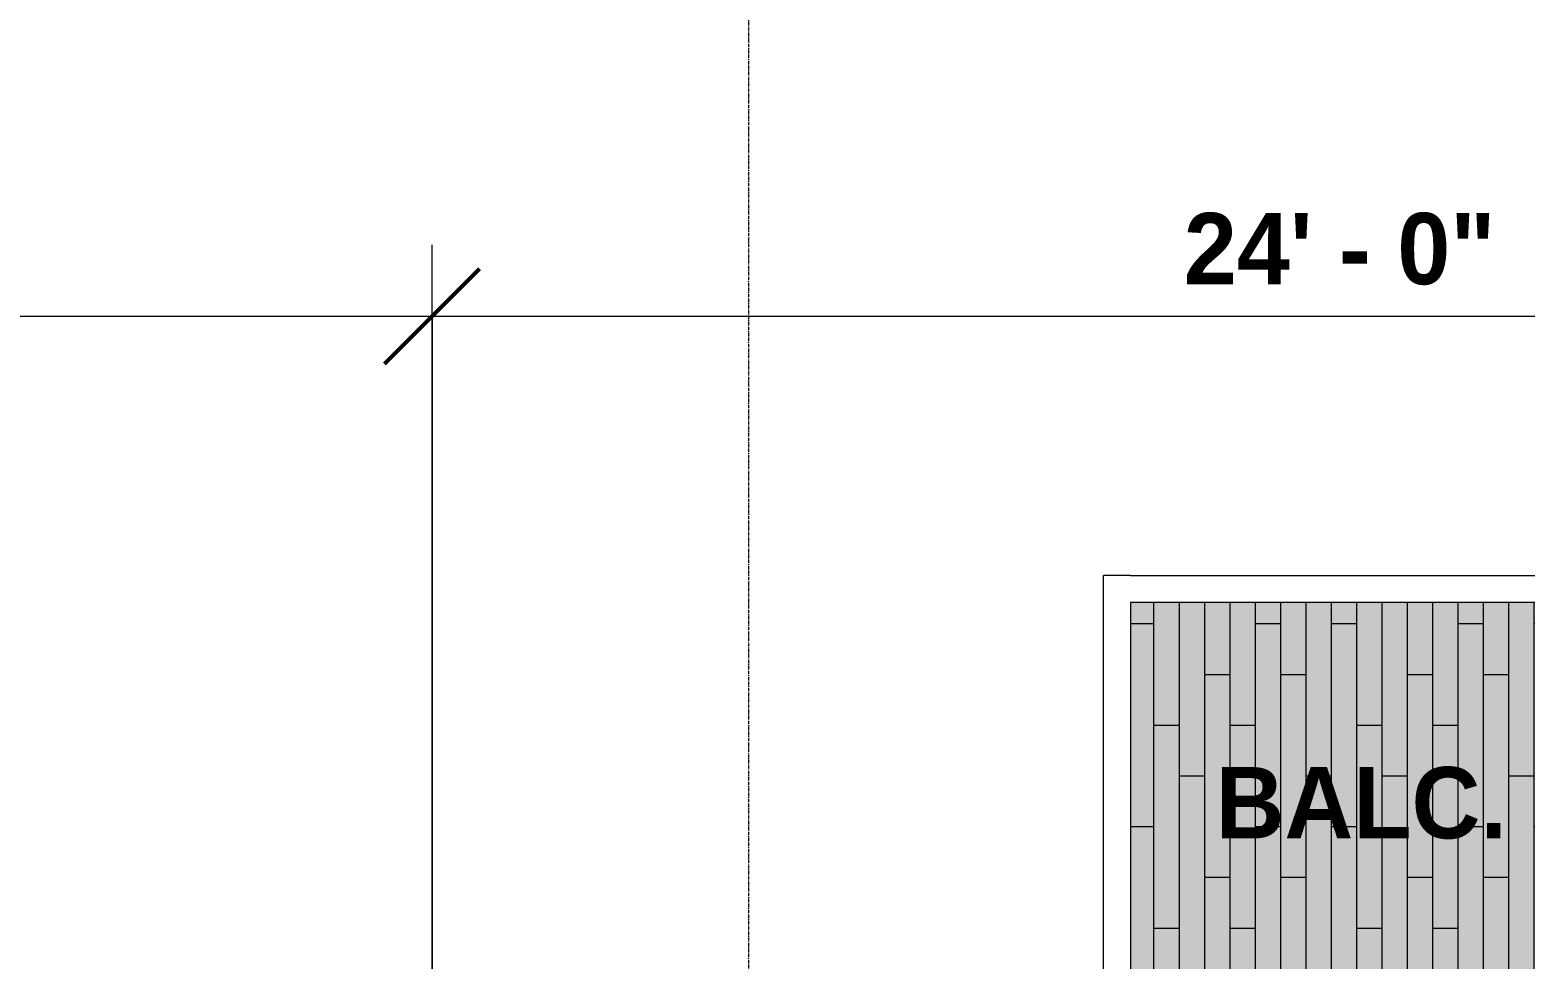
# Model space of a CAD drawing. Header units: inches. Extents: x -4294 to -464, y 9706 to 12475.
# Drawn here: x -3267.8 to -3031.8, y 10856.2 to 11002.7 of the extents above; entities that cross this region are included whole.
import ezdxf

# ---------------------------------------------------------------- set-up
doc = ezdxf.new("R2010")
doc.units = ezdxf.units.IN
doc.header["$MEASUREMENT"] = 0
doc.linetypes.add('Grid Line 1_2_', pattern=[0.875, 0.5, -0.125, 0.125, -0.125])
for name, color, linetype, lineweight in [('0-1', 7, 'Continuous', 5), ('A-ANNO-DIMS', 211, 'Continuous', 9), ('A-ANNO-DIMS-120', 211, 'Continuous', 9), ('A-AREA-IDEN', 2, 'Continuous', 9), ('A-FLOR-PATT-1', 57, 'Continuous', 9), ('A-WALL-3', 50, 'Continuous', 13), ('S-GRID-1', 1, 'Grid Line 1_2_', 9)]:
    doc.layers.add(name, color=color, linetype=linetype, lineweight=lineweight)
doc.layers.add('A-AREA-PATT-1', color=7, linetype='Continuous', lineweight=9, transparency=1)
doc.styles.add('Century Gothic_B', font='GOTHICB.TTF', dxfattribs={"height": 11.25})
doc.dimstyles.new('OD__1__Tol__', dxfattribs={"dimscale": 12, "dimtxt": 11.746893, "dimasz": 1.25, "dimexe": 0.9375, "dimexo": 0.625, "dimgap": 0.15625, "dimtad": 1, "dimdec": 0, "dimzin": 3, "dimdsep": 46, "dimlunit": 4, "dimtxsty": 'Century Gothic_B', "dimblk1": 'OBLIQUE', "dimblk2": 'OBLIQUE', "dimsah": 1, "dimcen": 0.09, "dimdle": 0.9375, "dimazin": 0, "dimtfac": 1, "dimtdec": 4, "dimtix": 1, "dimtmove": 0, "dimatfit": 3, "dimfxl": 1, "dimtvp": 1, "dimtfill": 1, "dimfrac": 2, "dimtolj": 1, "dimtzin": 0, "dimarcsym": 2})

# ---------------------------------------------------------------- blocks, each defined once
blk = doc.blocks.new('CTR - 1st Phase - Shell_rvt-1-FLOOR PLAN - 3RD FLOOR')
at = {"layer": 'A-AREA-PATT-1'}
blk.add_hatch(color=256, dxfattribs=at).paths.add_polyline_path([(-3094.1, 10851.39), (-3060.14, 10851.39), (-3060.14, 10851.89), (-3022.11, 10851.89), (-3022.11, 10851.39), (-2987.77, 10851.39), (-2987.77, 10912.39), (-3094.1, 10912.39), (-3094.1, 10868.73)], flags=0)
at = {"layer": 'A-FLOR-PATT-1'}
h = blk.add_hatch(dxfattribs=at)
h.set_pattern_fill('FP_47', color=256, style=0, pattern_type=2)
h.set_pattern_definition([(90, (20889.603, -9803.016), (-4, 2e-16), []), (180, (20889.603, -9803.016), (-8, -8), [4, -28]), (180, (20885.603, -9787.016), (-8, -8), [4, -28])])
h.paths.add_polyline_path([(-3094.1, 10851.39), (-3060.14, 10851.39), (-3060.14, 10851.89), (-3022.11, 10851.89), (-3022.11, 10851.39), (-2987.77, 10851.39), (-2987.77, 10912.39), (-3094.1, 10912.39), (-3094.1, 10868.73)], flags=0)
at = {"layer": 'A-WALL-3'}
for p, q in [((-3098.35, 10851.39), (-3098.35, 10916.64)), ((-3094.1, 10916.64), (-3098.35, 10916.64)), ((-3094.1, 10916.64), (-2987.77, 10916.64)), ((-2987.77, 10912.39), (-3094.1, 10912.39)), ((-3094.1, 10912.39), (-3094.1, 10851.39))]:
    blk.add_line(p, q, dxfattribs=at)
at = {"layer": 'S-GRID-1'}
blk.add_line((-3154.32, 9836.18), (-3154.32, 12413.74), dxfattribs=at)
blk = doc.blocks.new('DIMBLOCK11-FLOOR PLAN - 3RD FLOOR')
at = {"layer": 'A-ANNO-DIMS-120'}
for p, q in [((-3405.92, 10850.91), (-3405.92, 10968.76)), ((-3204.32, 10851.01), (-3204.32, 10968.76)), ((-3417.17, 10957.51), (-3204.32, 10957.51)), ((-3405.92, 10957.51), (-3405.92, 10850.91)), ((-3204.32, 10957.51), (-3204.32, 10851.01))]:
    blk.add_line(p, q, dxfattribs=at)
at = {"layer": 'A-ANNO-DIMS-120', "lineweight": 50}
for p, q in [((-3405.92, 10957.51), (-3398.42, 10965.01)), ((-3204.32, 10957.51), (-3196.82, 10965.01)), ((-3405.92, 10957.51), (-3413.42, 10950.01)), ((-3204.32, 10957.51), (-3211.82, 10950.01))]:
    blk.add_line(p, q, dxfattribs=at)
at = {"layer": 'A-ANNO-DIMS-120', "color": 0, "insert": (-3334.86, 10973.8), "char_height": 11.25, "width": 71.3764, "attachment_point": 1, "line_spacing_factor": 0.984502, "style": 'Century Gothic_B', "bg_fill": 3, "box_fill_scale": 1.25, "bg_fill_color": 256, "bg_fill_true_color": 13158600, "bg_fill_transparency": 0}
blk.add_mtext('16\' - 10"', dxfattribs=at)
blk = doc.blocks.new('_Oblique')
at = {"color": 0, "linetype": 'ByBlock', "lineweight": -2}
blk.add_line((-0.5, -0.5), (0.5, 0.5), dxfattribs=at)
blk = doc.blocks.new('DIMBLOCK12-FLOOR PLAN - 3RD FLOOR')
at = {"layer": 'A-ANNO-DIMS-120'}
for p, q in [((-3204.32, 10851.01), (-3204.32, 10968.76)), ((-2916.32, 10850.91), (-2916.32, 10968.76)), ((-3204.32, 10957.51), (-2916.32, 10957.51)), ((-3204.32, 10957.51), (-3204.32, 10851.01)), ((-2916.32, 10957.51), (-2916.32, 10850.91))]:
    blk.add_line(p, q, dxfattribs=at)
at = {"layer": 'A-ANNO-DIMS-120', "lineweight": 50}
for p, q in [((-3204.32, 10957.51), (-3196.82, 10965.01)), ((-2916.32, 10957.51), (-2908.82, 10965.01)), ((-3204.32, 10957.51), (-3211.82, 10950.01)), ((-2916.32, 10957.51), (-2923.82, 10950.01))]:
    blk.add_line(p, q, dxfattribs=at)
at = {"layer": 'A-ANNO-DIMS-120', "color": 0, "insert": (-3085.68, 10973.8), "char_height": 11.25, "width": 60.8601, "attachment_point": 1, "line_spacing_factor": 0.984502, "style": 'Century Gothic_B', "bg_fill": 3, "box_fill_scale": 1.25, "bg_fill_color": 256, "bg_fill_true_color": 13158600, "bg_fill_transparency": 0}
blk.add_mtext('24\' - 0"', dxfattribs=at)

msp = doc.modelspace()

# ---------------------------------------------------------------- block references
at = {"layer": '0-1'}
msp.add_blockref('CTR - 1st Phase - Shell_rvt-1-FLOOR PLAN - 3RD FLOOR', (0, 0), dxfattribs=at)

# ---------------------------------------------------------------- texts
at = {"layer": 'A-AREA-IDEN', "insert": (-3080.67, 10886.43), "char_height": 11.25, "width": 54.54, "attachment_point": 1, "style": 'Century Gothic_B'}
msp.add_mtext('BALC.', dxfattribs=at)

# ---------------------------------------------------------------- next in the draw order: dimensions: what is measured, and where the dimension line sits
at = {"layer": 'A-ANNO-DIMS'}
dim = msp.add_linear_dim(base=(-3204.32, 10957.51), p1=(-3405.92, 10843.41), p2=(-3204.32, 10843.51), dimstyle='OD__1__Tol__', override={"dimpost": '<>', "dimfxl": 201.600025}, dxfattribs=at)
dim.commit()
dim.dimension.update_dxf_attribs({"geometry": 'DIMBLOCK11-FLOOR PLAN - 3RD FLOOR', "text_midpoint": (-3305.12, 10965.29)})

# ---------------------------------------------------------------- next in the draw order: dimensions: what is measured, and where the dimension line sits
dim = msp.add_linear_dim(base=(-2916.32, 10957.51), p1=(-3204.32, 10843.51), p2=(-2916.32, 10843.41), dimstyle='OD__1__Tol__', override={"dimpost": '<>', "dimfxl": 288.000017}, dxfattribs=at)
dim.commit()
dim.dimension.update_dxf_attribs({"geometry": 'DIMBLOCK12-FLOOR PLAN - 3RD FLOOR', "text_midpoint": (-3060.32, 10965.29)})

doc.saveas('drawing.dxf')
